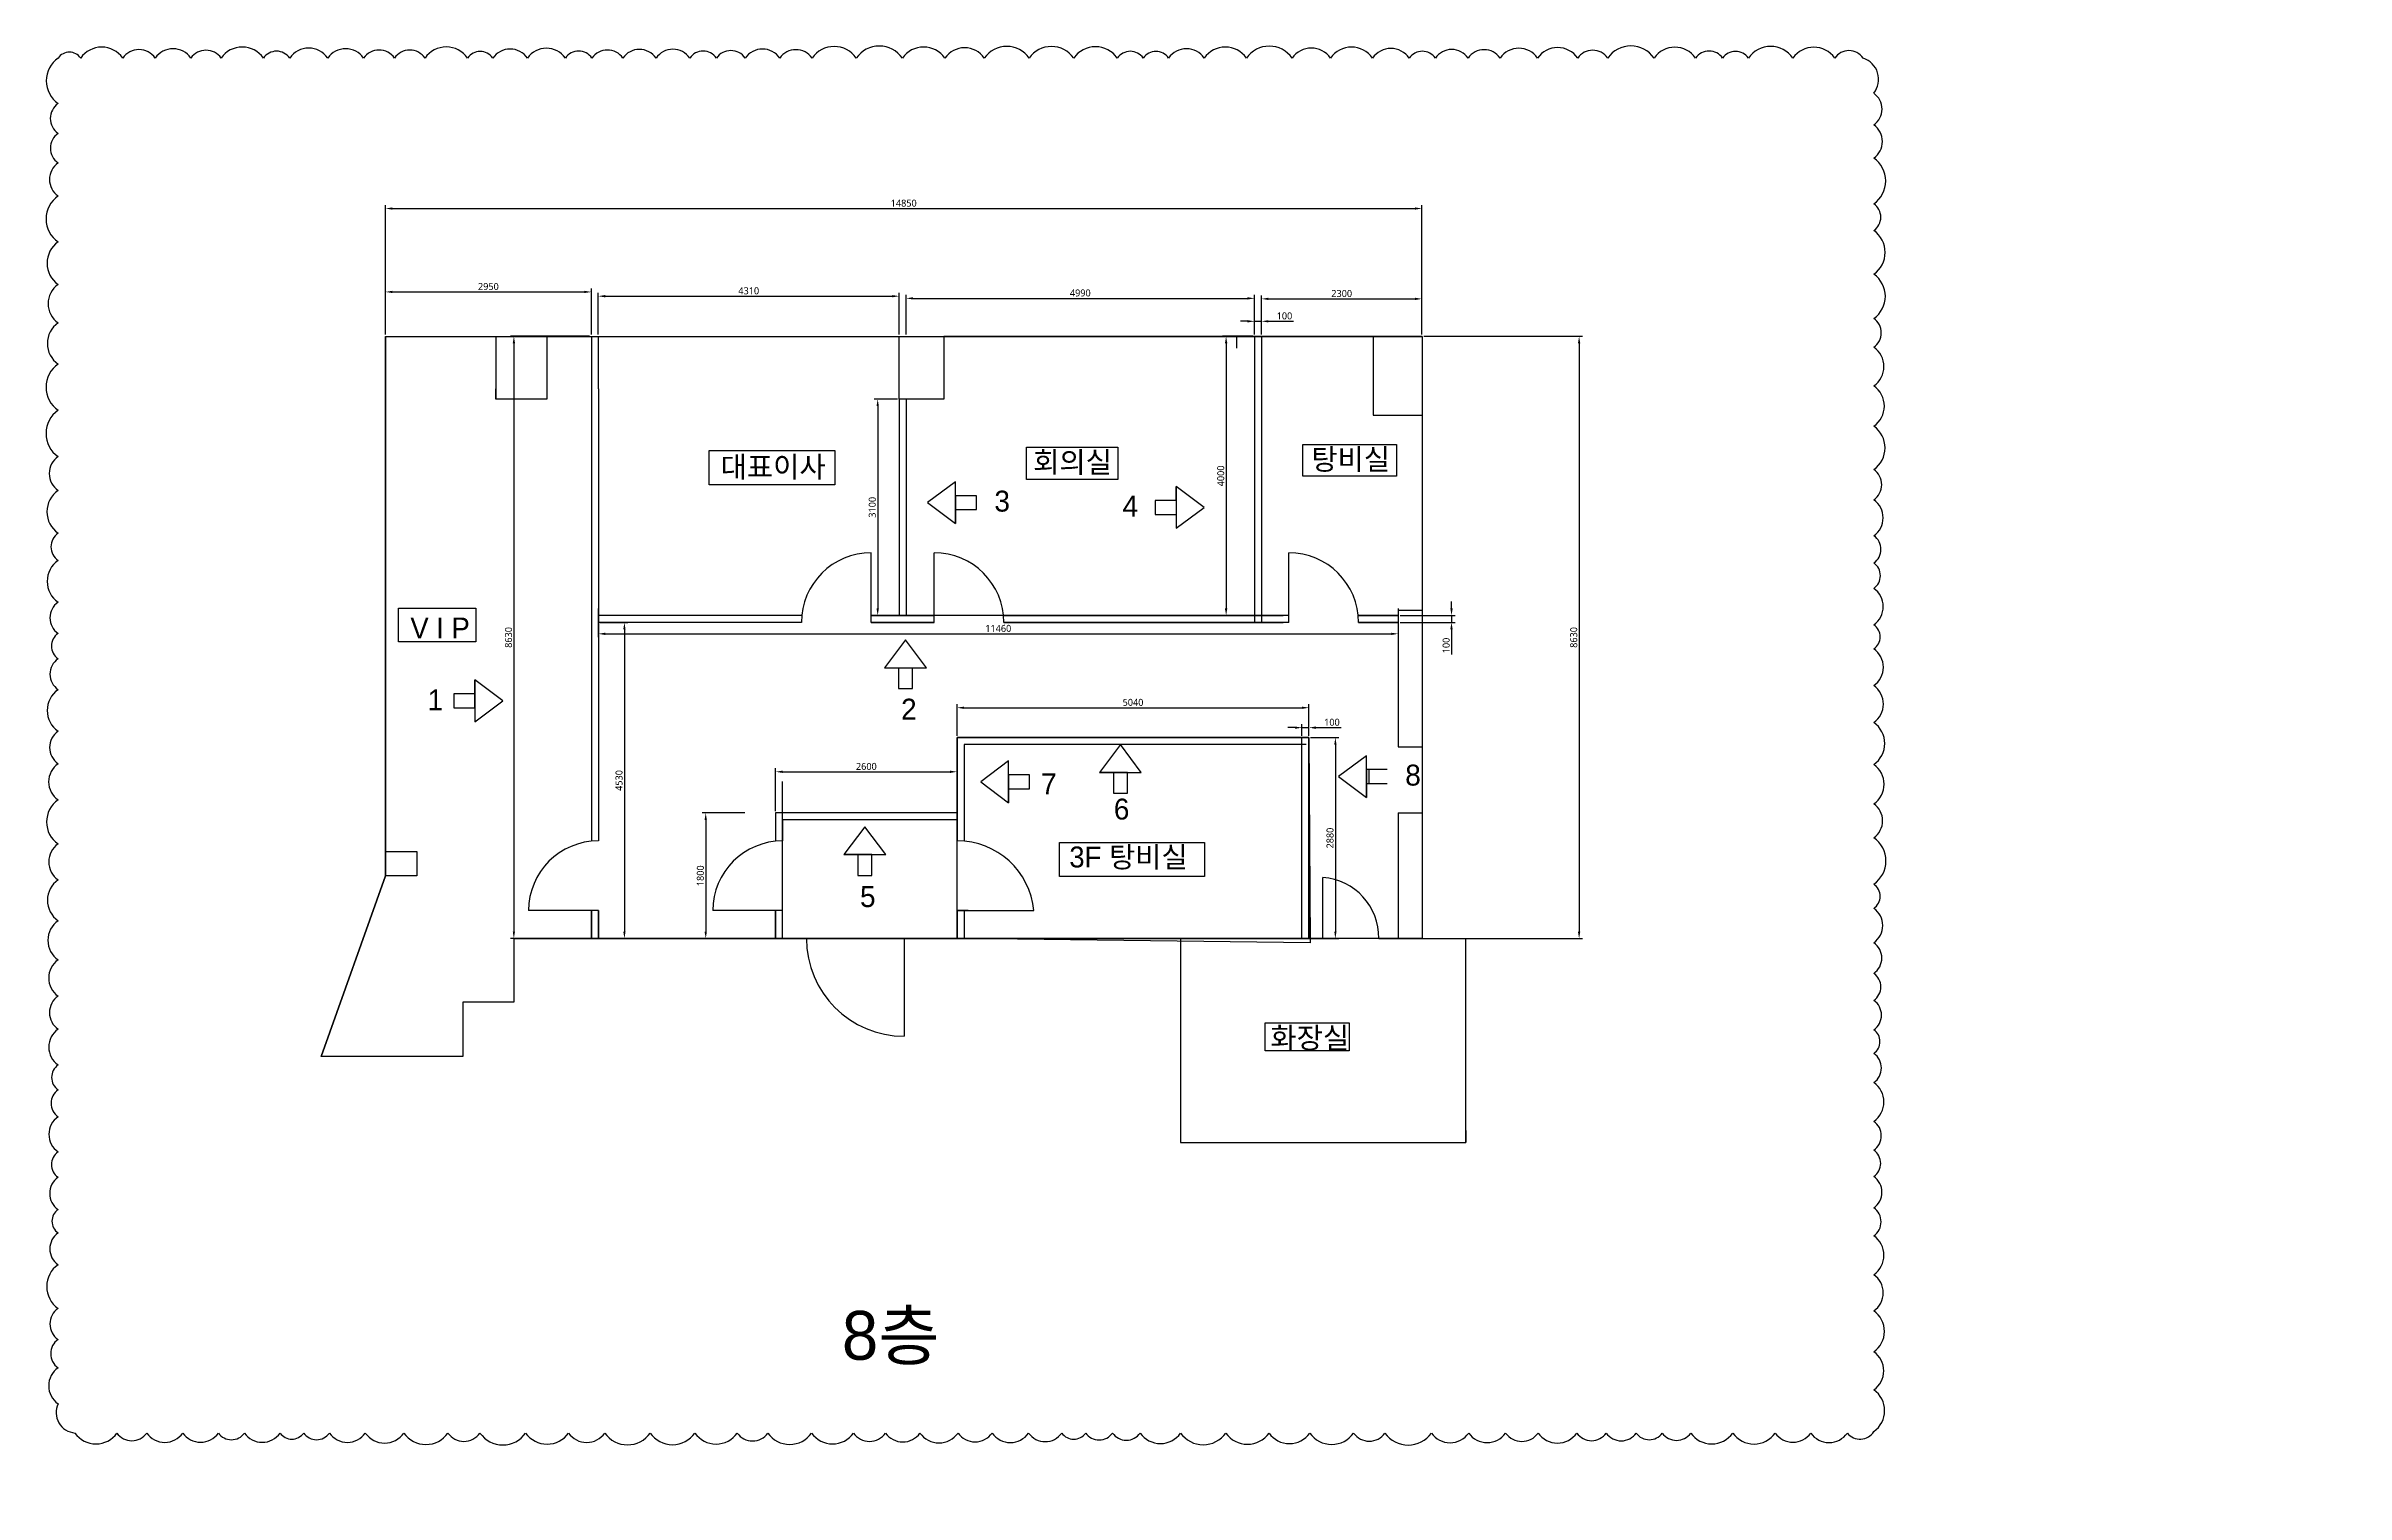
# Model space of a CAD drawing. Header units: millimetres. Extents: x -130754 to 540453, y -575484 to 640875.
# Drawn here: x 438076 to 471027, y -337884 to -317133 of the extents above; entities that cross this region are included whole.
import ezdxf

# ---------------------------------------------------------------- set-up
doc = ezdxf.new("R2010")
doc.units = ezdxf.units.MM
doc.header["$LTSCALE"] = 200
doc.layers.add('B$0$CON', color=2, linetype='Continuous')
doc.layers.add('e-wire', color=4, linetype='Continuous')
doc.styles.add('굵은굴림체', font='')
doc.styles.add('맑은고딕', font='malgun.ttf')
doc.styles.get('굵은굴림체').set_extended_font_data('TaeGulim')
doc.dimstyles.new('ISO-25', dxfattribs={"dimscale": 40, "dimtxt": 2.5, "dimasz": 2.5, "dimexe": 1.25, "dimexo": 0.625, "dimtad": 1, "dimdec": 0, "dimtxsty": '맑은고딕', "dimcen": 2.5, "dimclrd": 6, "dimclre": 3, "dimadec": 0, "dimazin": 0, "dimtfac": 1, "dimtdec": 0, "dimtmove": 0, "dimatfit": 3, "dimfxl": 1, "dimarcsym": 0})

# ---------------------------------------------------------------- blocks, each defined once
blk = doc.blocks.new('*D535')
at = {"layer": 'DefPoints', "color": 0, "transparency": 16777216}
for p in [(448115, -328124), (447528, -329924), (448115, -329924)]:
    blk.add_point(p, dxfattribs=at)
at = {"layer": 'e-wire', "color": 3, "lineweight": -2, "transparency": 16777216}
for p, q in [((448090, -328124), (447478, -328124)), ((448090, -329924), (447478, -329924))]:
    blk.add_line(p, q, dxfattribs=at)
at = {"layer": 'e-wire', "color": 6, "lineweight": -2, "transparency": 16777216}
blk.add_line((447528, -328224), (447528, -329824), dxfattribs=at)
at = {"layer": 'e-wire', "color": 6, "transparency": 16777216}
for points in [[(447511, -328224), (447544, -328224), (447528, -328124)], [(447511, -329824), (447544, -329824), (447528, -329924)]]:
    blk.add_solid(points, dxfattribs=at)
at = {"layer": 'e-wire', "color": 0, "transparency": 16777216, "insert": (447451, -329024), "char_height": 100, "attachment_point": 5, "rotation": 90, "style": '맑은고딕'}
blk.add_mtext('1800', dxfattribs=at)
blk = doc.blocks.new('*D536')
at = {"layer": 'DefPoints', "color": 0, "transparency": 16777216}
for p in [(451129, -327534), (448529, -328124), (451129, -328124)]:
    blk.add_point(p, dxfattribs=at)
at = {"layer": 'e-wire', "color": 3, "lineweight": -2, "transparency": 16777216}
for p, q in [((448529, -328099), (448529, -327484)), ((451129, -328099), (451129, -327484))]:
    blk.add_line(p, q, dxfattribs=at)
at = {"layer": 'e-wire', "color": 6, "lineweight": -2, "transparency": 16777216}
blk.add_line((448629, -327534), (451029, -327534), dxfattribs=at)
at = {"layer": 'e-wire', "color": 6, "transparency": 16777216}
for points in [[(448629, -327518), (448629, -327551), (448529, -327534)], [(451029, -327518), (451029, -327551), (451129, -327534)]]:
    blk.add_solid(points, dxfattribs=at)
at = {"layer": 'e-wire', "color": 0, "transparency": 16777216, "insert": (449829, -327458), "char_height": 100, "attachment_point": 5, "style": '맑은고딕'}
blk.add_mtext('2600', dxfattribs=at)
blk = doc.blocks.new('*D537')
at = {"layer": 'DefPoints', "color": 0, "transparency": 16777216}
for p in [(450299, -322194), (449991, -325294), (450299, -325294)]:
    blk.add_point(p, dxfattribs=at)
at = {"layer": 'e-wire', "color": 3, "lineweight": -2, "transparency": 16777216}
for p, q in [((450274, -322194), (449941, -322194)), ((450274, -325294), (449941, -325294))]:
    blk.add_line(p, q, dxfattribs=at)
at = {"layer": 'e-wire', "color": 6, "lineweight": -2, "transparency": 16777216}
blk.add_line((449991, -322294), (449991, -325194), dxfattribs=at)
at = {"layer": 'e-wire', "color": 6, "transparency": 16777216}
for points in [[(449975, -322294), (450008, -322294), (449991, -322194)], [(449975, -325194), (450008, -325194), (449991, -325294)]]:
    blk.add_solid(points, dxfattribs=at)
at = {"layer": 'e-wire', "color": 0, "transparency": 16777216, "insert": (449914, -323744), "char_height": 100, "attachment_point": 5, "rotation": 90, "style": '맑은고딕'}
blk.add_mtext('3100', dxfattribs=at)
blk = doc.blocks.new('*D538')
at = {"layer": 'DefPoints', "color": 0, "transparency": 16777216}
for p in [(455389, -321294), (454983, -325294), (455389, -325294)]:
    blk.add_point(p, dxfattribs=at)
at = {"layer": 'e-wire', "color": 3, "lineweight": -2, "transparency": 16777216}
for p, q in [((455364, -321294), (454933, -321294)), ((455364, -325294), (454933, -325294))]:
    blk.add_line(p, q, dxfattribs=at)
at = {"layer": 'e-wire', "color": 6, "lineweight": -2, "transparency": 16777216}
blk.add_line((454983, -321394), (454983, -325194), dxfattribs=at)
at = {"layer": 'e-wire', "color": 6, "transparency": 16777216}
for points in [[(454966, -321394), (455000, -321394), (454983, -321294)], [(454966, -325194), (455000, -325194), (454983, -325294)]]:
    blk.add_solid(points, dxfattribs=at)
at = {"layer": 'e-wire', "color": 0, "transparency": 16777216, "insert": (454906, -323294), "char_height": 100, "attachment_point": 5, "rotation": 90, "style": '맑은고딕'}
blk.add_mtext('4000', dxfattribs=at)
blk = doc.blocks.new('*D539')
at = {"layer": 'DefPoints', "color": 0, "transparency": 16777216}
for p in [(445989, -325170), (457449, -325170), (457449, -325557)]:
    blk.add_point(p, dxfattribs=at)
at = {"layer": 'e-wire', "color": 3, "lineweight": -2, "transparency": 16777216}
for p, q in [((445989, -325195), (445989, -325607)), ((457449, -325195), (457449, -325607))]:
    blk.add_line(p, q, dxfattribs=at)
at = {"layer": 'e-wire', "color": 6, "lineweight": -2, "transparency": 16777216}
blk.add_line((446089, -325557), (457349, -325557), dxfattribs=at)
at = {"layer": 'e-wire', "color": 6, "transparency": 16777216}
for points in [[(446089, -325541), (446089, -325574), (445989, -325557)], [(457349, -325541), (457349, -325574), (457449, -325557)]]:
    blk.add_solid(points, dxfattribs=at)
at = {"layer": 'e-wire', "color": 0, "transparency": 16777216, "insert": (451719, -325480), "char_height": 100, "attachment_point": 5, "style": '맑은고딕'}
blk.add_mtext('11460', dxfattribs=at)
blk = doc.blocks.new('*D540')
at = {"layer": 'DefPoints', "color": 0, "transparency": 16777216}
for p in [(445889, -321294), (444779, -329924), (445889, -329924)]:
    blk.add_point(p, dxfattribs=at)
at = {"layer": 'e-wire', "color": 3, "lineweight": -2, "transparency": 16777216}
for p, q in [((445864, -321294), (444729, -321294)), ((445864, -329924), (444729, -329924))]:
    blk.add_line(p, q, dxfattribs=at)
at = {"layer": 'e-wire', "color": 6, "lineweight": -2, "transparency": 16777216}
blk.add_line((444779, -321394), (444779, -329824), dxfattribs=at)
at = {"layer": 'e-wire', "color": 6, "transparency": 16777216}
for points in [[(444763, -321394), (444796, -321394), (444779, -321294)], [(444763, -329824), (444796, -329824), (444779, -329924)]]:
    blk.add_solid(points, dxfattribs=at)
at = {"layer": 'e-wire', "color": 0, "transparency": 16777216, "insert": (444703, -325609), "char_height": 100, "attachment_point": 5, "rotation": 90, "style": '맑은고딕'}
blk.add_mtext('8630', dxfattribs=at)
blk = doc.blocks.new('*D546')
at = {"layer": 'DefPoints', "color": 0, "transparency": 16777216}
for p in [(456169, -326616), (451129, -327044), (456169, -327044)]:
    blk.add_point(p, dxfattribs=at)
at = {"layer": 'e-wire', "color": 3, "lineweight": -2, "transparency": 16777216}
for p, q in [((451129, -327019), (451129, -326566)), ((456169, -327019), (456169, -326566))]:
    blk.add_line(p, q, dxfattribs=at)
at = {"layer": 'e-wire', "color": 6, "lineweight": -2, "transparency": 16777216}
blk.add_line((451229, -326616), (456069, -326616), dxfattribs=at)
at = {"layer": 'e-wire', "color": 6, "transparency": 16777216}
for points in [[(451229, -326600), (451229, -326633), (451129, -326616)], [(456069, -326600), (456069, -326633), (456169, -326616)]]:
    blk.add_solid(points, dxfattribs=at)
at = {"layer": 'e-wire', "color": 0, "transparency": 16777216, "insert": (453649, -326540), "char_height": 100, "attachment_point": 5, "style": '맑은고딕'}
blk.add_mtext('5040', dxfattribs=at)
blk = doc.blocks.new('*D547')
at = {"layer": 'DefPoints', "color": 0, "transparency": 16777216}
for p in [(456169, -327044), (456169, -329924), (456548, -329924)]:
    blk.add_point(p, dxfattribs=at)
at = {"layer": 'e-wire', "color": 3, "lineweight": -2, "transparency": 16777216}
for p, q in [((456194, -327044), (456598, -327044)), ((456194, -329924), (456598, -329924))]:
    blk.add_line(p, q, dxfattribs=at)
at = {"layer": 'e-wire', "color": 6, "lineweight": -2, "transparency": 16777216}
blk.add_line((456548, -327144), (456548, -329824), dxfattribs=at)
at = {"layer": 'e-wire', "color": 6, "transparency": 16777216}
for points in [[(456532, -327144), (456565, -327144), (456548, -327044)], [(456532, -329824), (456565, -329824), (456548, -329924)]]:
    blk.add_solid(points, dxfattribs=at)
at = {"layer": 'e-wire', "color": 0, "transparency": 16777216, "insert": (456472, -328484), "char_height": 100, "attachment_point": 5, "rotation": 90, "style": '맑은고딕'}
blk.add_mtext('2880', dxfattribs=at)
blk = doc.blocks.new('*D561')
at = {"layer": 'DefPoints', "color": 0, "transparency": 16777216}
for p in [(445889, -320658), (442939, -321294), (445889, -321294)]:
    blk.add_point(p, dxfattribs=at)
at = {"layer": 'e-wire', "color": 3, "lineweight": -2, "transparency": 16777216}
for p, q in [((442939, -321269), (442939, -320608)), ((445889, -321269), (445889, -320608))]:
    blk.add_line(p, q, dxfattribs=at)
at = {"layer": 'e-wire', "color": 6, "lineweight": -2, "transparency": 16777216}
blk.add_line((443039, -320658), (445789, -320658), dxfattribs=at)
at = {"layer": 'e-wire', "color": 6, "transparency": 16777216}
for points in [[(443039, -320641), (443039, -320674), (442939, -320658)], [(445789, -320641), (445789, -320674), (445889, -320658)]]:
    blk.add_solid(points, dxfattribs=at)
at = {"layer": 'e-wire', "color": 0, "transparency": 16777216, "insert": (444414, -320581), "char_height": 100, "attachment_point": 5, "style": '맑은고딕'}
blk.add_mtext('2950', dxfattribs=at)
blk = doc.blocks.new('*D562')
at = {"layer": 'DefPoints', "color": 0, "transparency": 16777216}
for p in [(450299, -320719), (445989, -321294), (450299, -321294)]:
    blk.add_point(p, dxfattribs=at)
at = {"layer": 'e-wire', "color": 3, "lineweight": -2, "transparency": 16777216}
for p, q in [((445989, -321269), (445989, -320669)), ((450299, -321269), (450299, -320669))]:
    blk.add_line(p, q, dxfattribs=at)
at = {"layer": 'e-wire', "color": 6, "lineweight": -2, "transparency": 16777216}
blk.add_line((446089, -320719), (450199, -320719), dxfattribs=at)
at = {"layer": 'e-wire', "color": 6, "transparency": 16777216}
for points in [[(446089, -320702), (446089, -320736), (445989, -320719)], [(450199, -320702), (450199, -320736), (450299, -320719)]]:
    blk.add_solid(points, dxfattribs=at)
at = {"layer": 'e-wire', "color": 0, "transparency": 16777216, "insert": (448144, -320642), "char_height": 100, "attachment_point": 5, "style": '맑은고딕'}
blk.add_mtext('4310', dxfattribs=at)
blk = doc.blocks.new('*D563')
at = {"layer": 'DefPoints', "color": 0, "transparency": 16777216}
for p in [(455389, -320750), (450399, -321294), (455389, -321294)]:
    blk.add_point(p, dxfattribs=at)
at = {"layer": 'e-wire', "color": 3, "lineweight": -2, "transparency": 16777216}
for p, q in [((450399, -321269), (450399, -320700)), ((455389, -321269), (455389, -320700))]:
    blk.add_line(p, q, dxfattribs=at)
at = {"layer": 'e-wire', "color": 6, "lineweight": -2, "transparency": 16777216}
blk.add_line((450499, -320750), (455289, -320750), dxfattribs=at)
at = {"layer": 'e-wire', "color": 6, "transparency": 16777216}
for points in [[(450499, -320733), (450499, -320767), (450399, -320750)], [(455289, -320733), (455289, -320767), (455389, -320750)]]:
    blk.add_solid(points, dxfattribs=at)
at = {"layer": 'e-wire', "color": 0, "transparency": 16777216, "insert": (452894, -320673), "char_height": 100, "attachment_point": 5, "style": '맑은고딕'}
blk.add_mtext('4990', dxfattribs=at)
blk = doc.blocks.new('*D564')
at = {"layer": 'DefPoints', "color": 0, "transparency": 16777216}
for p in [(457789, -320757), (455489, -321294), (457789, -321294)]:
    blk.add_point(p, dxfattribs=at)
at = {"layer": 'e-wire', "color": 3, "lineweight": -2, "transparency": 16777216}
for p, q in [((455489, -321269), (455489, -320707)), ((457789, -321269), (457789, -320707))]:
    blk.add_line(p, q, dxfattribs=at)
at = {"layer": 'e-wire', "color": 6, "lineweight": -2, "transparency": 16777216}
blk.add_line((455589, -320757), (457689, -320757), dxfattribs=at)
at = {"layer": 'e-wire', "color": 6, "transparency": 16777216}
for points in [[(455589, -320741), (455589, -320774), (455489, -320757)], [(457689, -320741), (457689, -320774), (457789, -320757)]]:
    blk.add_solid(points, dxfattribs=at)
at = {"layer": 'e-wire', "color": 0, "transparency": 16777216, "insert": (456639, -320681), "char_height": 100, "attachment_point": 5, "style": '맑은고딕'}
blk.add_mtext('2300', dxfattribs=at)
blk = doc.blocks.new('*D565')
at = {"layer": 'DefPoints', "color": 0, "transparency": 16777216}
for p in [(457789, -319463), (442939, -321294), (457789, -321294)]:
    blk.add_point(p, dxfattribs=at)
at = {"layer": 'e-wire', "color": 3, "lineweight": -2, "transparency": 16777216}
for p, q in [((442939, -321269), (442939, -319413)), ((457789, -321269), (457789, -319413))]:
    blk.add_line(p, q, dxfattribs=at)
at = {"layer": 'e-wire', "color": 6, "lineweight": -2, "transparency": 16777216}
blk.add_line((443039, -319463), (457689, -319463), dxfattribs=at)
at = {"layer": 'e-wire', "color": 6, "transparency": 16777216}
for points in [[(443039, -319446), (443039, -319479), (442939, -319463)], [(457689, -319446), (457689, -319479), (457789, -319463)]]:
    blk.add_solid(points, dxfattribs=at)
at = {"layer": 'e-wire', "color": 0, "transparency": 16777216, "insert": (450364, -319386), "char_height": 100, "attachment_point": 5, "style": '맑은고딕'}
blk.add_mtext('14850', dxfattribs=at)
blk = doc.blocks.new('*D566')
at = {"layer": 'DefPoints', "color": 0, "transparency": 16777216}
for p in [(457789, -321294), (457789, -329924), (460040, -329924)]:
    blk.add_point(p, dxfattribs=at)
at = {"layer": 'e-wire', "color": 3, "lineweight": -2, "transparency": 16777216}
for p, q in [((457814, -321294), (460090, -321294)), ((457814, -329924), (460090, -329924))]:
    blk.add_line(p, q, dxfattribs=at)
at = {"layer": 'e-wire', "color": 6, "lineweight": -2, "transparency": 16777216}
blk.add_line((460040, -321394), (460040, -329824), dxfattribs=at)
at = {"layer": 'e-wire', "color": 6, "transparency": 16777216}
for points in [[(460023, -321394), (460057, -321394), (460040, -321294)], [(460023, -329824), (460057, -329824), (460040, -329924)]]:
    blk.add_solid(points, dxfattribs=at)
at = {"layer": 'e-wire', "color": 0, "transparency": 16777216, "insert": (459963, -325609), "char_height": 100, "attachment_point": 5, "rotation": 90, "style": '맑은고딕'}
blk.add_mtext('8630', dxfattribs=at)
blk = doc.blocks.new('*D578')
at = {"layer": 'DefPoints', "color": 0, "transparency": 16777216}
for p in [(445989, -325394), (445989, -329924), (446363, -329924)]:
    blk.add_point(p, dxfattribs=at)
at = {"layer": 'e-wire', "color": 3, "lineweight": -2, "transparency": 16777216}
for p, q in [((446014, -325394), (446413, -325394)), ((446014, -329924), (446413, -329924))]:
    blk.add_line(p, q, dxfattribs=at)
at = {"layer": 'e-wire', "color": 6, "lineweight": -2, "transparency": 16777216}
blk.add_line((446363, -325494), (446363, -329824), dxfattribs=at)
at = {"layer": 'e-wire', "color": 6, "transparency": 16777216}
for points in [[(446346, -325494), (446379, -325494), (446363, -325394)], [(446346, -329824), (446379, -329824), (446363, -329924)]]:
    blk.add_solid(points, dxfattribs=at)
at = {"layer": 'e-wire', "color": 0, "transparency": 16777216, "insert": (446286, -327659), "char_height": 100, "attachment_point": 5, "rotation": 90, "style": '맑은고딕'}
blk.add_mtext('4530', dxfattribs=at)
blk = doc.blocks.new('*D596')
at = {"layer": 'DefPoints', "color": 0, "transparency": 16777216}
for p in [(455489, -321079), (455389, -321294), (455489, -321294)]:
    blk.add_point(p, dxfattribs=at)
at = {"layer": 'e-wire', "color": 6, "lineweight": -2, "transparency": 16777216}
for p, q in [((455289, -321079), (455189, -321079)), ((455389, -321079), (455489, -321079)), ((455589, -321079), (455949, -321079))]:
    blk.add_line(p, q, dxfattribs=at)
at = {"layer": 'e-wire', "color": 3, "lineweight": -2, "transparency": 16777216}
for p, q in [((455389, -321269), (455389, -321029)), ((455489, -321269), (455489, -321029))]:
    blk.add_line(p, q, dxfattribs=at)
at = {"layer": 'e-wire', "color": 6, "transparency": 16777216}
for points in [[(455289, -321062), (455289, -321095), (455389, -321079)], [(455589, -321062), (455589, -321095), (455489, -321079)]]:
    blk.add_solid(points, dxfattribs=at)
at = {"layer": 'e-wire', "color": 0, "transparency": 16777216, "insert": (455819, -321002), "char_height": 100, "attachment_point": 5, "style": '맑은고딕'}
blk.add_mtext('100', dxfattribs=at)
blk = doc.blocks.new('*D597')
at = {"layer": 'DefPoints', "color": 0, "transparency": 16777216}
for p in [(457449, -325294), (457449, -325394), (458212, -325394)]:
    blk.add_point(p, dxfattribs=at)
at = {"layer": 'e-wire', "color": 6, "lineweight": -2, "transparency": 16777216}
for p, q in [((458212, -325194), (458212, -325094)), ((458212, -325294), (458212, -325394)), ((458212, -325494), (458212, -325854))]:
    blk.add_line(p, q, dxfattribs=at)
at = {"layer": 'e-wire', "color": 3, "lineweight": -2, "transparency": 16777216}
for p, q in [((457474, -325294), (458262, -325294)), ((457474, -325394), (458262, -325394))]:
    blk.add_line(p, q, dxfattribs=at)
at = {"layer": 'e-wire', "color": 6, "transparency": 16777216}
for points in [[(458195, -325194), (458229, -325194), (458212, -325294)], [(458195, -325494), (458229, -325494), (458212, -325394)]]:
    blk.add_solid(points, dxfattribs=at)
at = {"layer": 'e-wire', "color": 0, "transparency": 16777216, "insert": (458135, -325724), "char_height": 100, "attachment_point": 5, "rotation": 90, "style": '맑은고딕'}
blk.add_mtext('100', dxfattribs=at)
blk = doc.blocks.new('*D598')
at = {"layer": 'DefPoints', "color": 0, "transparency": 16777216}
for p in [(456069, -327044), (456169, -326902), (456169, -327044)]:
    blk.add_point(p, dxfattribs=at)
at = {"layer": 'e-wire', "color": 3, "lineweight": -2, "transparency": 16777216}
for p, q in [((456069, -327019), (456069, -326852)), ((456169, -327019), (456169, -326852))]:
    blk.add_line(p, q, dxfattribs=at)
at = {"layer": 'e-wire', "color": 6, "lineweight": -2, "transparency": 16777216}
for p, q in [((455969, -326902), (455869, -326902)), ((456069, -326902), (456169, -326902)), ((456269, -326902), (456629, -326902))]:
    blk.add_line(p, q, dxfattribs=at)
at = {"layer": 'e-wire', "color": 6, "transparency": 16777216}
for points in [[(455969, -326885), (455969, -326919), (456069, -326902)], [(456269, -326885), (456269, -326919), (456169, -326902)]]:
    blk.add_solid(points, dxfattribs=at)
at = {"layer": 'e-wire', "color": 0, "transparency": 16777216, "insert": (456499, -326825), "char_height": 100, "attachment_point": 5, "style": '맑은고딕'}
blk.add_mtext('100', dxfattribs=at)

msp = doc.modelspace()

# ---------------------------------------------------------------- hatches: boundary and pattern name
at = {"layer": 'B$0$CON'}
h = msp.add_hatch(dxfattribs=at)
h.set_pattern_fill('ANGLE', color=256, angle=-45)
h.set_pattern_definition([(315, (-14102.045, -154212.925), (4.93914087, 4.93914087), [5.08, -1.905]), (45, (-14102.045, -154212.925), (-4.93914087, 4.93914087), [5.08, -1.905])])
edge = h.paths.add_edge_path()
edge.add_line((471026.5, -335384.3), (468526.9, -337883.9))

# ---------------------------------------------------------------- linework, layer by layer
at = {"layer": 'e-wire'}
for p, q in [((442939.4, -321294.4), (457789.4, -321294.4)), ((442939.4, -321294.4), (442939.4, -329024.4)), ((442939.4, -321294.4), (457789.4, -321294.4)), ((444519.4, -321294.4), (444519.4, -322194.4)), ((445249.4, -321294.4), (445249.4, -322194.4)), ((445889.4, -321294.4), (445889.4, -328529.4)), ((445989.4, -322044.4), (445989.4, -321294.4)), ((450299.4, -322194.4), (450299.4, -321294.4)), ((457039.4, -321294.4), (450939.4, -321294.4)), ((450939.4, -321294.4), (450939.4, -322194.4)), ((457039.4, -321294.4), (450939.4, -321294.4)), ((457789.4, -321294.4), (455129.4, -321294.4)), ((455129.4, -321294.4), (455129.4, -321464.4)), ((457789.4, -321294.4), (455129.4, -321294.4)), ((455389.4, -321294.4), (455389.4, -325394.4)), ((457789.4, -321294.4), (455489.4, -321294.4)), ((455489.4, -321294.4), (455489.4, -325394.4)), ((457789.4, -321294.4), (457039.4, -321294.4)), ((457089.4, -321294.4), (457089.4, -322424.4)), ((457789.4, -321294.4), (457789.4, -329924.4)), ((457789.4, -321294.4), (457789.4, -325294.4)), ((442939.4, -322044.4), (442939.4, -328674.4)), ((444519.4, -322194.4), (444519.4, -322044.4)), ((445249.4, -322194.4), (444519.4, -322194.4)), ((445989.4, -322044.4), (445989.4, -328524.4)), ((450939.4, -322194.4), (450299.4, -322194.4)), ((450299.4, -322194.4), (450299.4, -325294.4)), ((450939.4, -322194.4), (450299.4, -322194.4)), ((450399.4, -322194.4), (450399.4, -325294.4)), ((457089.4, -322424.4), (457789.4, -322424.4)), ((457789.4, -322424.4), (457789.4, -325224.4)), ((451106.5, -323377.5), (450706.5, -323677.5)), ((451106.5, -323577.5), (451106.5, -323377.5)), ((451106.5, -323977.5), (451106.5, -323377.5)), ((454266.9, -323645.3), (454266.9, -323445.3)), ((454266.9, -323445.3), (454266.9, -324045.3)), ((454666.9, -323745.3), (454266.9, -323445.3)), ((450706.5, -323677.5), (451106.5, -323977.5)), ((451406.5, -323577.5), (451106.5, -323577.5)), ((451106.5, -323577.5), (451106.5, -323777.5)), ((451106.5, -323777.5), (451406.5, -323777.5)), ((451106.5, -323777.5), (451106.5, -323977.5)), ((451406.5, -323777.5), (451406.5, -323577.5)), ((453966.9, -323645.3), (453966.9, -323845.3)), ((454266.9, -323645.3), (453966.9, -323645.3)), ((453966.9, -323845.3), (454266.9, -323845.3)), ((454266.9, -324045.3), (454666.9, -323745.3)), ((454266.9, -323845.3), (454266.9, -324045.3)), ((449899.4, -325394.4), (449899.4, -324394.4)), ((450799.4, -325394.4), (450799.4, -324394.4)), ((450799.4, -325394.4), (450799.4, -324394.4)), ((455879.4, -325394.4), (455879.4, -324394.4)), ((448904.4, -325294.4), (445989.4, -325294.4)), ((448899.4, -325394.4), (445989.4, -325394.4)), ((449899.4, -325294.4), (450799.4, -325294.4)), ((450299.4, -325294.4), (449899.4, -325294.4)), ((455879.4, -325294.4), (449899.4, -325294.4)), ((449899.4, -325394.4), (450799.4, -325394.4)), ((450799.4, -325394.4), (449899.4, -325394.4)), ((451794.4, -325294.4), (455799.4, -325294.4)), ((451799.4, -325394.4), (455799.4, -325394.4)), ((455879.4, -325394.4), (451799.4, -325394.4)), ((457449.4, -325294.4), (456874.4, -325294.4)), ((456874.4, -325294.4), (457449.4, -325294.4)), ((457449.4, -325294.4), (456874.4, -325294.4)), ((457449.4, -325394.4), (456879.4, -325394.4)), ((456879.4, -325394.4), (457449.4, -325394.4)), ((457789.4, -325224.4), (457449.4, -325224.4)), ((457449.4, -325224.4), (457449.4, -327174.4)), ((450390, -325643), (450090, -326043)), ((450690, -326043), (450390, -325643)), ((450090, -326043), (450690, -326043)), ((450290, -326043), (450290, -326343)), ((450490, -326343), (450490, -326043)), ((450490, -326043), (450690, -326043)), ((443919.5, -326416.2), (443919.5, -326616.2)), ((444219.5, -326416.2), (443919.5, -326416.2)), ((444219.5, -326416.2), (444219.5, -326216.2)), ((444219.5, -326216.2), (444219.5, -326816.2)), ((444619.5, -326516.2), (444219.5, -326216.2)), ((444219.5, -326616.2), (444219.5, -326416.2)), ((444219.5, -326816.2), (444619.5, -326516.2)), ((450290, -326343), (450490, -326343)), ((443919.5, -326616.2), (444219.5, -326616.2)), ((444219.5, -326616.2), (444219.5, -326816.2)), ((456169.4, -327044.4), (451129.4, -327044.4)), ((451129.4, -327044.4), (451129.4, -328524.4)), ((456129.4, -327044.4), (451129.4, -327044.4)), ((451229.4, -327144.4), (451229.4, -328528.6)), ((456129.4, -327144.4), (451229.4, -327144.4)), ((453467.8, -327142.2), (453167.8, -327542.2)), ((453767.8, -327542.2), (453467.8, -327142.2)), ((456069.4, -329924.4), (456069.4, -327044.4)), ((456169.4, -327044.4), (456169.4, -329924.4)), ((456169.4, -329924.4), (456169.4, -327044.4)), ((457449.4, -327174.4), (457789.4, -327174.4)), ((451867, -327378.7), (451467, -327678.7)), ((451867, -327578.7), (451867, -327378.7)), ((451867, -327978.7), (451867, -327378.7)), ((456992.5, -327303.7), (456592.5, -327603.7)), ((456992.5, -327503.7), (456992.5, -327303.7)), ((456992.5, -327903.7), (456992.5, -327303.7)), ((457292.5, -327503.7), (456992.5, -327503.7)), ((456992.5, -327503.7), (456992.5, -327703.7)), ((457031.2, -327703.7), (457031.2, -327503.7)), ((448629.4, -329924.4), (448629.4, -327673.8)), ((451467, -327678.7), (451867, -327978.7)), ((452167, -327578.7), (451867, -327578.7)), ((451867, -327578.7), (451867, -327778.7)), ((451867, -327778.7), (452167, -327778.7)), ((451867, -327778.7), (451867, -327978.7)), ((452167, -327778.7), (452167, -327578.7)), ((453367.8, -327542.2), (453167.8, -327542.2)), ((453167.8, -327542.2), (453767.8, -327542.2)), ((453567.8, -327542.2), (453367.8, -327542.2)), ((453367.8, -327542.2), (453367.8, -327842.2)), ((453367.8, -327842.2), (453567.8, -327842.2)), ((453567.8, -327842.2), (453567.8, -327542.2)), ((453567.8, -327542.2), (453767.8, -327542.2)), ((456169.4, -329924.4), (456169.4, -327644.4)), ((456592.5, -327603.7), (456992.5, -327903.7)), ((456992.5, -327703.7), (457292.5, -327703.7)), ((456992.5, -327703.7), (456992.5, -327903.7)), ((448529.4, -328124.4), (448529.4, -328529.4)), ((451129.4, -328124.4), (448529.4, -328124.4)), ((451129.4, -328124.4), (448629.4, -328124.4)), ((457449.4, -328124.4), (457789.4, -328124.4)), ((457449.4, -328124.4), (457449.4, -329924.4)), ((451129.4, -328224.4), (448629.4, -328224.4)), ((451129.4, -328224.4), (448629.4, -328224.4)), ((448629.4, -328224.4), (448629.4, -328524.4)), ((449808.4, -328321), (449508.4, -328721)), ((450108.4, -328721), (449808.4, -328321)), ((451129.4, -328224.4), (451129.4, -328524.4)), ((451129.4, -328524.4), (451129.4, -328224.4)), ((442939.4, -328674.4), (443389.4, -328674.4)), ((443389.4, -328674.4), (443389.4, -329024.4)), ((449708.4, -328721), (449508.4, -328721)), ((449508.4, -328721), (450108.4, -328721)), ((449908.4, -328721), (449708.4, -328721)), ((449708.4, -328721), (449708.4, -329021)), ((449908.4, -329021), (449908.4, -328721)), ((449908.4, -328721), (450108.4, -328721)), ((442939.4, -329024.4), (442019.4, -331614.4)), ((443389.4, -329024.4), (442939.4, -329024.4)), ((449708.4, -329021), (449908.4, -329021)), ((456369.4, -329924.4), (456369.4, -329048.2)), ((445989.4, -329524.4), (444989.4, -329524.4)), ((445889.4, -329924.4), (445889.4, -329524.4)), ((445889.4, -329924.4), (445889.4, -329524.4)), ((445889.4, -329524.4), (445889.4, -329924.4)), ((445889.4, -329524.4), (445889.4, -329924.4)), ((445989.4, -329924.4), (445989.4, -329524.4)), ((445989.4, -329524.4), (445989.4, -329924.4)), ((445989.4, -329924.4), (445989.4, -329524.4)), ((445989.4, -329924.4), (445989.4, -329524.4)), ((445989.4, -329524.4), (445989.4, -329924.4)), ((448629.4, -329524.4), (447629.4, -329524.4)), ((448529.4, -329524.4), (448529.4, -329924.4)), ((448529.4, -329924.4), (448529.4, -329524.4)), ((448529.4, -329524.4), (448529.4, -329924.4)), ((451129.4, -329524.4), (451129.4, -329924.4)), ((451129.4, -329924.4), (451129.4, -329524.4)), ((451129.4, -329924.4), (451129.4, -329524.4)), ((451129.4, -329524.4), (452127.4, -329524.4)), ((451289.4, -329524.4), (451129.4, -329524.4)), ((451129.4, -329524.4), (452229.4, -329524.4)), ((451129.4, -329524.4), (452129.4, -329524.4)), ((451129.4, -329524.4), (452229.4, -329524.4)), ((451129.4, -329924.4), (451129.4, -329524.4)), ((451129.4, -329524.4), (451129.4, -329924.4)), ((451229.4, -329524.4), (451229.4, -329924.4)), ((444779.4, -329924.4), (456369.4, -329924.4)), ((451129.4, -329924.4), (444779.4, -329924.4)), ((444779.4, -329924.4), (444779.4, -330834.4)), ((448954.4, -329924.4), (446544.4, -329924.4)), ((451129.4, -329924.4), (448329.4, -329924.4)), ((451129.4, -329924.4), (448529.4, -329924.4)), ((450369.4, -329924.4), (448954.4, -329924.4)), ((451129.4, -329924.4), (450369.4, -329924.4)), ((450369.4, -329924.4), (450369.4, -331324.4)), ((456369.4, -329924.4), (450939.4, -329924.4)), ((456269.4, -329924.4), (454039.4, -329924.4)), ((456269.4, -329924.4), (454039.4, -329924.4)), ((454329.4, -329924.4), (454329.4, -332844.4)), ((456369.4, -329924.4), (455129.4, -329924.4)), ((456169.4, -329924.4), (456369.4, -329924.4)), ((456369.4, -329924.4), (456169.4, -329924.4)), ((456369.4, -329924.4), (456269.4, -329924.4)), ((457789.4, -329924.4), (457169.4, -329924.4)), ((457449.4, -329924.4), (457169.4, -329924.4)), ((457169.4, -329924.4), (457789.4, -329924.4)), ((457789.4, -329924.4), (458419.4, -329924.4)), ((458419.4, -332844.4), (458419.4, -329924.4)), ((444779.4, -330834.4), (444049.4, -330834.4)), ((444049.4, -330834.4), (444049.4, -331614.4)), ((444049.4, -331614.4), (442019.4, -331614.4)), ((458419.4, -332674.4), (458419.4, -332844.4)), ((454329.4, -332844.4), (458419.4, -332844.4)), ((456269.4, -332844.4), (458419.4, -332844.4)), ((456269.4, -332844.4), (457269.4, -332844.4)), ((456269.4, -332844.4), (458419.4, -332844.4))]:
    msp.add_line(p, q, dxfattribs=at)
msp.add_lwpolyline([(438249.2, -317306.3, 0.5205671), (438249.2, -317957.3, 0.5205671), (438249.2, -318385.7, 0.5205671), (438249.2, -318809.8, 0.5205671), (438249.2, -319283, 0.5205671), (438249.2, -319942.2, 0.5205671), (438249.2, -320550.3, 0.5205671), (438249.2, -321101.1, 0.5205671), (438249.2, -321691.6, 0.5205671), (438249.2, -322353.2, 0.5205671), (438249.2, -323017.1, 0.5205671), (438249.2, -323502.4, 0.5205671), (438249.2, -324115.3, 0.5205671), (438249.2, -324505.9, 0.5205671), (438249.2, -325104.9, 0.5205671), (438249.2, -325551.4, 0.5205671), (438249.2, -325913.9, 0.5205671), (438249.2, -326358, 0.5205671), (438249.2, -326953.1, 0.5205671), (438249.2, -327418.5, 0.5205671), (438249.2, -327937.2, 0.5205671), (438249.2, -328568.4, 0.5205671), (438249.2, -329083.2, 0.5205671), (438249.2, -329668, 0.5205671), (438249.2, -330230.3, 0.5205671), (438249.2, -330747.4, 0.5205671), (438249.2, -331222.8, 0.5205671), (438249.2, -331735.3, 0.5205671), (438249.2, -332091.6, 0.5205671), (438249.2, -332477.1, 0.5205671), (438249.2, -332981.7, 0.5205671), (438249.2, -333345.3, 0.5205671), (438249.2, -333807.1, 0.5205671), (438249.2, -334143.4, 0.5205671), (438249.2, -334597.7, 0.5205671), (438249.2, -335224.6, 0.5205671), (438249.2, -335669.3, 0.5205671), (438249.2, -336075.1, 0.5205671), (438249.2, -336591.2, 0.5205671), (438490.5, -337009.8, 0.5205671), (439092.8, -337009.8, 0.5205671), (439519, -337009.8, 0.5205671), (440036.1, -337009.8, 0.5205671), (440546.3, -337009.8, 0.5205671), (440918.6, -337009.8, 0.5205671), (441429.8, -337009.8, 0.5205671), (441767.9, -337009.8, 0.5205671), (442137, -337009.8, 0.5205671), (442650.3, -337009.8, 0.5205671), (443203.3, -337009.8, 0.5205671), (443835, -337009.8, 0.5205671), (444293.1, -337009.8, 0.5205671), (444947.9, -337009.8, 0.5205671), (445562.8, -337009.8, 0.5205671), (446081.6, -337009.8, 0.5205671), (446731.5, -337009.8, 0.5205671), (447373, -337009.8, 0.5205671), (447979.7, -337009.8, 0.5205671), (448417.2, -337009.8, 0.5205671), (449044.1, -337009.8, 0.5205671), (449644.4, -337009.8, 0.5205671), (450104.3, -337009.8, 0.5205671), (450596.3, -337009.8, 0.5205671), (451142, -337009.8, 0.5205671), (451630.1, -337009.8, 0.5205671), (452153.5, -337009.8, 0.5205671), (452628.9, -337009.8, 0.5205671), (452971.2, -337009.8, 0.5205671), (453355.7, -337009.8, 0.5205671), (453751.9, -337009.8, 0.5205671), (454330.4, -337009.8, 0.5205671), (454978.2, -337009.8, 0.5205671), (455597.5, -337009.8, 0.5205671), (456182, -337009.8, 0.5205671), (456809.5, -337009.8, 0.5205671), (457258.9, -337009.8, 0.5205671), (457924.4, -337009.8, 0.5205671), (458458, -337009.8, 0.5205671), (458986.9, -337009.8, 0.5205671), (459452.7, -337009.8, 0.5205671), (460006.8, -337009.8, 0.5205671), (460428.9, -337009.8, 0.5205671), (460859.1, -337009.8, 0.5205671), (461230.8, -337009.8, 0.5205671), (461639.7, -337009.8, 0.5205671), (462241.3, -337009.8, 0.5205671), (462849.7, -337009.8, 0.5205671), (463357.6, -337009.8, 0.5205671), (463882.6, -337009.8, 0.5205671), (464262.1, -336987.6, 0.5205671), (464262.1, -336391.2, 0.5205671), (464262.1, -335846.8, 0.5205671), (464262.1, -335260.2, 0.5205671), (464262.1, -334740.9, 0.5205671), (464262.1, -334184.5, 0.5205671), (464262.1, -333783.7, 0.5205671), (464262.1, -333334.3, 0.5205671), (464262.1, -332956.8, 0.5205671), (464262.1, -332543.8, 0.5205671), (464262.1, -331987.6, 0.5205671), (464262.1, -331569.8, 0.5205671), (464262.1, -331231.1, 0.5205671), (464262.1, -330810.2, 0.5205671), (464262.1, -330423.1, 0.5205671), (464262.1, -329983.2, 0.5205671), (464262.1, -329491.6, 0.5205671), (464262.1, -329145.6, 0.5205671), (464262.1, -328479, 0.5205671), (464262.1, -327994.2, 0.5205671), (464262.1, -327430.1, 0.5205671), (464262.1, -326828.2, 0.5205671), (464262.1, -326299.5, 0.5205671), (464262.1, -325774.1, 0.5205671), (464262.1, -325427.4, 0.5205671), (464262.1, -324906.3, 0.5205671), (464262.1, -324542, 0.5205671), (464262.1, -324151.4, 0.5205671), (464262.1, -323638.6, 0.5205671), (464262.1, -323203, 0.5205671), (464262.1, -322582.9, 0.5205671), (464262.1, -322004.2, 0.5205671), (464262.1, -321450.1, 0.5205671), (464262.1, -321037.5, 0.5205671), (464262.1, -320403.5, 0.5205671), (464262.1, -319778.5, 0.5205671), (464262.1, -319394.8, 0.5205671), (464262.1, -318740.4, 0.5205671), (464262.1, -318264.3, 0.5205671), (464262.1, -317810.4, 0.5205671), (464108.8, -317306.3, 0.5205671), (463701.7, -317306.3, 0.5205671), (463103.1, -317306.3, 0.5205671), (462464.7, -317306.3, 0.5205671), (462096.4, -317306.3, 0.5205671), (461708.5, -317306.3, 0.5205671), (461114.1, -317306.3, 0.5205671), (460449.7, -317306.3, 0.5205671), (460019.6, -317306.3, 0.5205671), (459444, -317306.3, 0.5205671), (458908.2, -317306.3, 0.5205671), (458450.3, -317306.3, 0.5205671), (457980.4, -317306.3, 0.5205671), (457607.4, -317306.3, 0.5205671), (457080.7, -317306.3, 0.5205671), (456477.7, -317306.3, 0.5205671), (455928.5, -317306.3, 0.5205671), (455274.5, -317306.3, 0.5205671), (454670.5, -317306.3, 0.5205671), (454158.9, -317306.3, 0.5205671), (453795.1, -317306.3, 0.5205671), (453424.2, -317306.3, 0.5205671), (452799.1, -317306.3, 0.5205671), (452162.1, -317306.3, 0.5205671), (451518.7, -317306.3, 0.5205671), (450953.5, -317306.3, 0.5205671), (450345.2, -317306.3, 0.5205671), (449684.2, -317306.3, 0.5205671), (449050.7, -317306.3, 0.5205671), (448589.4, -317306.3, 0.5205671), (448093.5, -317306.3, 0.5205671), (447681.7, -317306.3, 0.5205671), (447299.4, -317306.3, 0.5205671), (446816.1, -317306.3, 0.5205671), (446339.9, -317306.3, 0.5205671), (445897.6, -317306.3, 0.5205671), (445517, -317306.3, 0.5205671), (444974.1, -317306.3, 0.5205671), (444477.4, -317306.3, 0.5205671), (444115.6, -317306.3, 0.5205671), (443506.5, -317306.3, 0.5205671), (443068.3, -317306.3, 0.5205671), (442626.6, -317306.3, 0.5205671), (442112.1, -317306.3, 0.5205671), (441567.2, -317306.3, 0.5205671), (441190.6, -317306.3, 0.5205671), (440584.4, -317306.3, 0.5205671), (440152.7, -317306.3, 0.5205671), (439640.3, -317306.3, 0.5205671), (439176.6, -317306.3, 0.5205671), (438573.5, -317306.3, 0.5205671)], format="xyb", close=True, dxfattribs=at)
for points in [[(457789.4, -321294.4), (457789.4, -329924.4), (444779.4, -329924.4), (444779.4, -330834.4), (444049.4, -330834.4), (444049.4, -331614.4), (442019.4, -331614.4), (442939.4, -329024.4), (442939.4, -321294.4), (457789.4, -321294.4)], [(451129.4, -327044.4), (456169.4, -327044.4), (456188.3, -329984.4), (451229.4, -329924.4), (451129.4, -329924.4), (451129.4, -327044.4)]]:
    msp.add_lwpolyline(points, dxfattribs=at)
for points in [[(452125.1, -322882.8), (453431.8, -322882.8), (453431.8, -323344.3), (452125.1, -323344.3)], [(456081, -322842.1), (457424.2, -322842.1), (457424.2, -323298.4), (456081, -323298.4)], [(447578.6, -322928.7), (449375.8, -322928.7), (449375.8, -323421), (447578.6, -323421)], [(443124.3, -325191.7), (444233.9, -325191.7), (444233.9, -325673.3), (443124.3, -325673.3)], [(452598.3, -328547.9), (454673.5, -328547.9), (454673.5, -329033.9), (452598.3, -329033.9)], [(455544.4, -331131.9), (456744.9, -331131.9), (456744.9, -331532.3), (455544.4, -331532.3)]]:
    msp.add_lwpolyline(points, close=True, dxfattribs=at)
for centre, radius, start, end in [((449899.4, -325394.4), 1000, 90, 180), ((450799.4, -325394.4), 1000, 0, 90), ((455879.4, -325394.4), 1000, 0, 90), ((455879.4, -325394.4), 1000, 0, 90), ((445989.4, -329524.4), 1000, 90, 180), ((448629.4, -329524.4), 1000, 90, 180), ((451132.9, -329625.5), 1101.1, 5.26927, 90.18336), ((456304.5, -329910.7), 865, 359.09261, 85.69954), ((450369.4, -329924.4), 1399.9, 180, 270)]:
    msp.add_arc(centre, radius, start, end, dxfattribs=at)

# ---------------------------------------------------------------- texts
at = {"layer": 'e-wire', "attachment_point": 1, "style": '굵은굴림체'}
for s, insert, char_height in [('{\\fGulim|b0|i0|c129|p50;회의실}', (452217.5, -322946.7), 300), ('{\\fGulim|b0|i0|c129|p50;탕비실}', (456203.4, -322906.4), 300), ('{\\fGulim|b0|i0|c129|p50;대표이사}', (447740.6, -323014.8), 300), ('{\\fGulim|b0|i0|c129|p50;V I P}', (443297, -325323.9), 300), ('{\\fGulim|b0|i0|c129|p50;3F 탕비실}', (452737, -328605.3), 300), ('{\\fGulim|b0|i0|c129|p50;화장실}', (455616.8, -331197.5), 300), ('8{\\fGulim|b0|i0|c129|p50;층}', (449478.2, -335259.9), 700)]:
    msp.add_mtext(s, dxfattribs=dict(at, insert=insert, char_height=char_height))
at = {"layer": 'e-wire', "char_height": 300, "attachment_point": 1, "style": '굵은굴림체'}
for s, insert in [('3', (451662.9, -323505.6)), ('4', (453498.2, -323576.4)), ('1', (443542.3, -326355)), ('2', (450326.7, -326487.2)), ('8', (457548.9, -327431.8)), ('7', (452331.3, -327558.8)), ('6', (453374.2, -327918.6)), ('5', (449738, -329172.7))]:
    msp.add_mtext_dynamic_manual_height_columns(s, width=2.438, gutter_width=208.4, heights=[0], dxfattribs=dict(at, insert=insert))

# ---------------------------------------------------------------- dimensions: what is measured, and where the dimension line sits
at = {"layer": 'e-wire'}
for base, p1, p2, picture, middle in [((457789.4, -319462.5), (442939.4, -321294.4), (457789.4, -321294.4), '*D565', (450364.4, -319385.6)), ((445889.4, -320657.7), (442939.4, -321294.4), (445889.4, -321294.4), '*D561', (444414.4, -320581)), ((450299.4, -320719.1), (445989.4, -321294.4), (450299.4, -321294.4), '*D562', (448144.4, -320642.2)), ((455389.4, -320749.9), (450399.4, -321294.4), (455389.4, -321294.4), '*D563', (452894.4, -320673.2)), ((457789.4, -320757.2), (455489.4, -321294.4), (457789.4, -321294.4), '*D564', (456639.4, -320680.5)), ((455489.4, -321078.6), (455389.4, -321294.4), (455489.4, -321294.4), '*D596', (455819.1, -321001.6)), ((457449.4, -325557.3), (445989.4, -325170.1), (457449.4, -325170.1), '*D539', (451719.4, -325480.3)), ((456169.4, -326616.4), (451129.4, -327044.4), (456169.4, -327044.4), '*D546', (453649.4, -326539.7)), ((456169.4, -326902.1), (456069.4, -327044.4), (456169.4, -327043.8), '*D598', (456499.1, -326825.1)), ((451129.4, -327534.3), (448529.4, -328124.4), (451129.4, -328124.4), '*D536', (449829.4, -327457.6))]:
    dim = msp.add_linear_dim(base=base, p1=p1, p2=p2, dimstyle='ISO-25', dxfattribs=at)
    dim.commit()
    dim.dimension.update_dxf_attribs({"geometry": picture, "text_midpoint": middle})
for base, p1, p2, picture, middle in [((444779.4, -329924.4), (445889.4, -321294.4), (445889.4, -329924.4), '*D540', (444702.7, -325609.4)), ((454983.1, -325294.4), (455389.4, -321294.4), (455389.4, -325294.4), '*D538', (454906.5, -323294.4)), ((460040, -329924.4), (457789.4, -321294.4), (457789.4, -329924.4), '*D566', (459963.3, -325609.4)), ((449991.4, -325294.4), (450299.4, -322194.4), (450299.4, -325294.4), '*D537', (449914.5, -323744.4)), ((458212, -325394.4), (457449.4, -325294.4), (457449.4, -325394.4), '*D597', (458135.1, -325724.1)), ((446362.7, -329924.4), (445989.4, -325394.4), (445989.4, -329924.4), '*D578', (446286, -327659.4)), ((456548.3, -329924.4), (456169.4, -327044.4), (456169.4, -329924.4), '*D547', (456471.6, -328484.4)), ((447527.8, -329924.4), (448114.6, -328124.4), (448114.6, -329924.4), '*D535', (447450.9, -329024.4))]:
    dim = msp.add_linear_dim(base=base, p1=p1, p2=p2, angle=90, dimstyle='ISO-25', dxfattribs=at)
    dim.commit()
    dim.dimension.update_dxf_attribs({"geometry": picture, "text_midpoint": middle})

doc.saveas('drawing.dxf')
